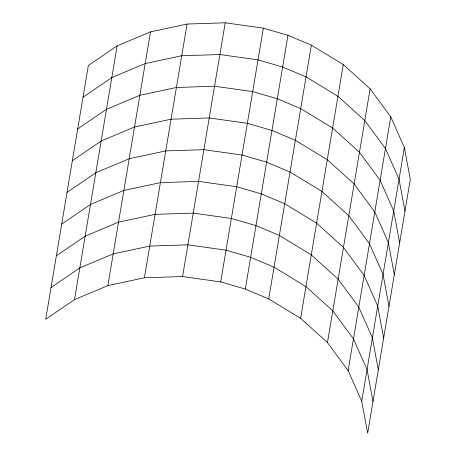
<?xml version="1.0" encoding="UTF-8"?>
<svg xmlns="http://www.w3.org/2000/svg" width="456" height="456" viewBox="0 0 456 456"><rect width="100%" height="100%" fill="white"/><g stroke="black" fill="none" stroke-linecap="round" stroke-linejoin="round"><path stroke-width="0.68" d="M74.488 299.615L117.141 45.874L150.52 31.852L187.068 24.048L225.218 22.8L263.351 28.158L287.958 35.306L311.368 45.15L343.271 64.575L370.124 88.829L390.786 116.873L404.369 147.516L410.303 179.459L367.656 433.2L361.722 401.263L348.133 370.614L327.471 342.57L300.618 318.322L268.715 298.897L245.311 289.047L220.704 281.905L182.571 276.541L144.415 277.789L107.872 285.593L74.488 299.615L45.697 319.263L88.344 65.521L117.141 45.874M107.872 285.593L150.52 31.852M144.415 277.789L187.068 24.048M182.571 276.541L225.218 22.8M220.704 281.905L263.351 28.158M245.311 289.047L287.958 35.306M268.715 298.897L311.368 45.15M300.618 318.322L343.271 64.575M327.471 342.57L370.124 88.829M348.133 370.614L390.786 116.873M361.722 401.263L404.369 147.516M83.015 97.242L111.811 77.588L145.19 63.566L181.739 55.763L219.889 54.52L258.022 59.878L282.629 67.021L306.039 76.87L337.942 96.296L364.794 120.544L385.451 148.588L399.04 179.236L404.974 211.174M77.685 128.957L106.476 109.309L139.861 95.287L176.404 87.484L214.559 86.235L252.692 91.599L277.299 98.741L300.709 108.591L332.606 128.011L359.459 152.264L380.122 180.308L393.71 210.951L399.644 242.894M72.35 160.677L101.146 141.029L134.526 127.002L171.074 119.198L209.224 117.956L247.357 123.314L271.964 130.456L295.374 140.305L327.277 159.731L354.13 183.979L374.792 212.029L388.375 242.672L394.309 274.609M67.021 192.392L95.817 172.744L129.196 158.722L165.745 150.919L203.895 149.671L242.028 155.034L266.635 162.176L290.044 172.026L321.947 191.446L348.8 215.699L369.457 243.743L383.046 274.387L388.979 306.329M61.691 224.113L90.482 204.465L123.867 190.437L160.409 182.639L198.565 181.391L236.698 186.749L261.305 193.891L284.715 203.741L316.612 223.166L343.465 247.414L364.127 275.464L377.716 306.107L383.65 338.044M56.356 255.827L85.152 236.179L118.531 222.157L155.08 214.354L193.23 213.106L231.363 218.47L255.97 225.612L279.38 235.461L311.283 254.881L338.135 279.135L358.798 307.179L372.381 337.828L378.315 369.765M51.026 287.548L79.823 267.9L113.202 253.872L149.75 246.075L187.9 244.826L226.033 250.184L250.64 257.332L274.05 267.176L305.953 286.602L332.806 310.855L353.463 338.899L367.051 369.542L372.985 401.479"/></g></svg>
